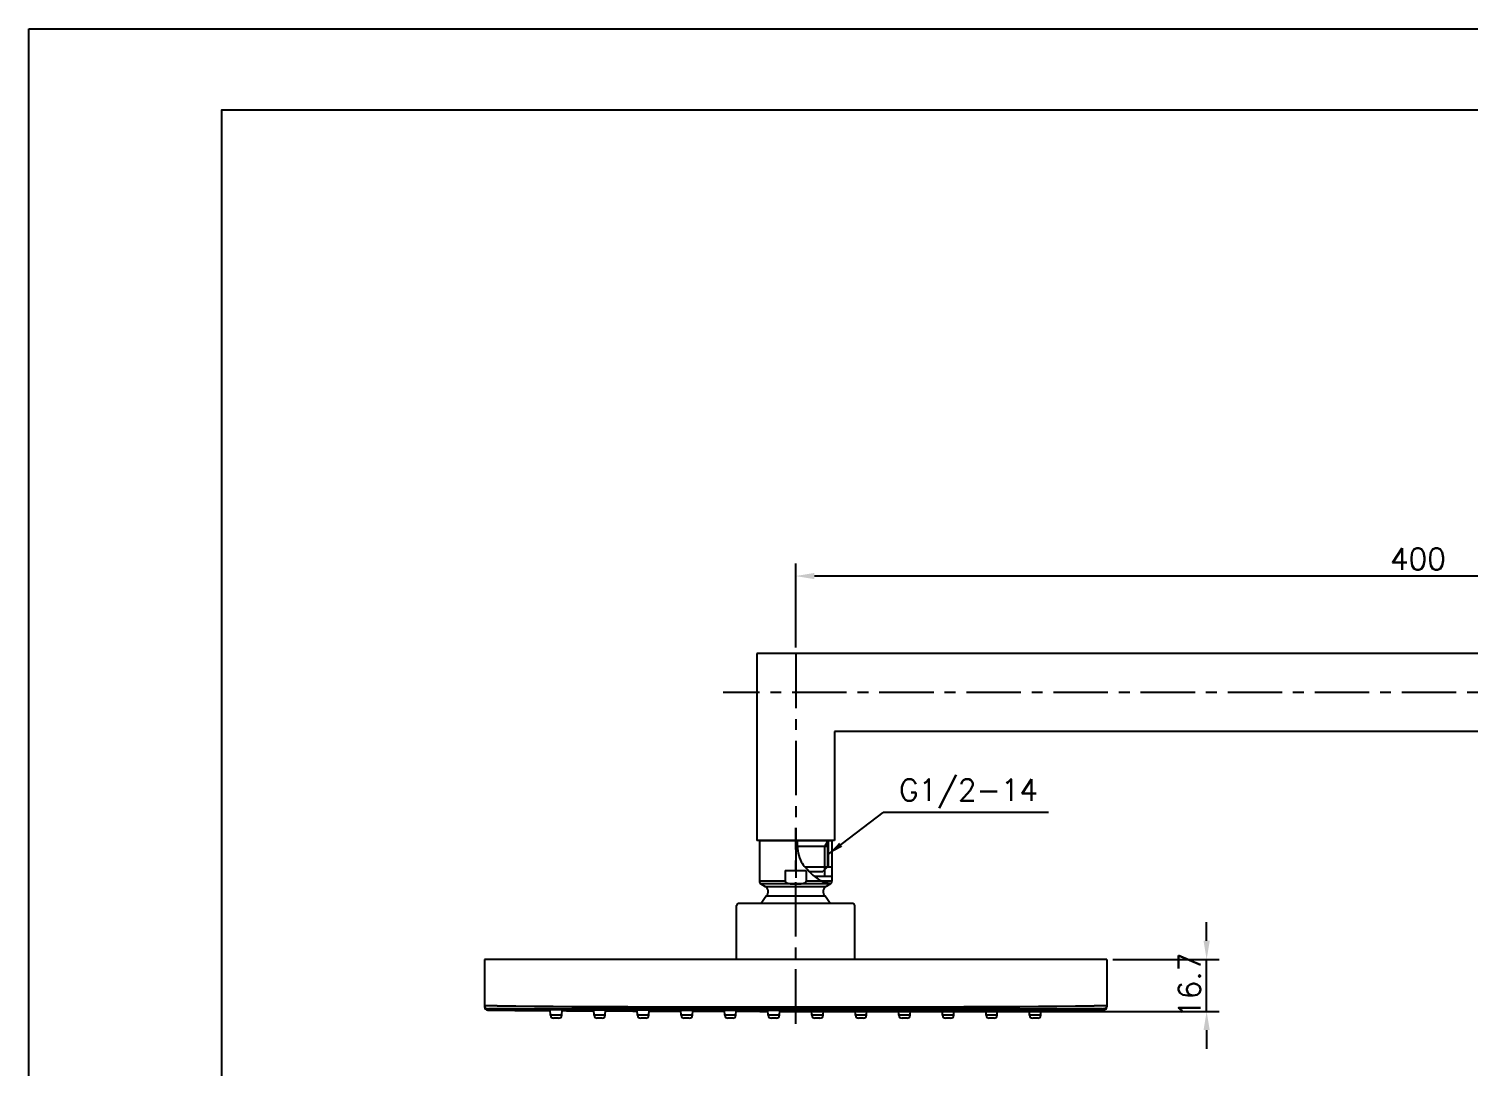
# Model space of a CAD drawing. Extents: x 4390 to 4810, y 960 to 1257.
# Drawn here: x 4390.1 to 4621.6, y 1090 to 1256.8 of the extents above; entities that cross this region are included whole.
import ezdxf

# ---------------------------------------------------------------- set-up
doc = ezdxf.new("R2010")
doc.units = 0
doc.header["$LTSCALE"] = 7
doc.header["$MEASUREMENT"] = 0
doc.linetypes.add('CENTER', pattern=[2, 1.25, -0.25, 0.25, -0.25])
doc.layers.get('0').update_dxf_attribs({"color": 2, "linetype": 'CONTINUOUS'})
for name, color, linetype in [('CEN', 1, 'CENTER'), ('CL', 1, 'CENTER'), ('D', 2, 'CONTINUOUS'), ('TXT', 4, 'CONTINUOUS')]:
    doc.layers.add(name, color=color, linetype=linetype)
doc.styles.add('GHS', font='ROMANS.shx', dxfattribs={"bigfont": 'GHS.shx'})
doc.dimstyles.new('STANDARD$7', dxfattribs={"dimtxt": 3.5, "dimasz": 3, "dimexe": 1, "dimexo": 0.0625, "dimgap": 1, "dimtad": 1, "dimdec": 4, "dimzin": 0, "dimdsep": 46, "dimtxsty": 'GHS', "dimcen": 1, "dimclrt": 2, "dimadec": 0, "dimazin": 0, "dimtfac": 1, "dimtdec": 4, "dimtofl": 0, "dimtmove": 0, "dimatfit": 3, "dimfxl": 0, "dimtolj": 1, "dimtzin": 0, "dimarcsym": 0})

# ---------------------------------------------------------------- blocks, each defined once
blk = doc.blocks.new('BORDER')
for p, q in [((1, 1), (0, 1)), ((1, 0), (1, 1))]:
    blk.add_line(p, q)

msp = doc.modelspace()

# ---------------------------------------------------------------- linework, layer by layer
at = {"color": 7, "linetype": 'Continuous'}
for p, q in [((4710.89, 1156.4), (4507.14, 1156.4)), ((4507.14, 1156.4), (4507.14, 1126.4)), ((4710.89, 1143.9), (4519.64, 1143.9)), ((4519.64, 1143.9), (4519.64, 1126.4)), ((4519.64, 1126.4), (4507.14, 1126.4)), ((4507.56, 1126.4), (4519.21, 1126.4)), ((4507.56, 1126.4), (4507.56, 1119.84)), ((4518.51, 1125.4), (4513.66, 1125.4)), ((4518.51, 1126.4), (4518.51, 1122.15)), ((4519.21, 1126.4), (4519.21, 1119.84)), ((4511.7, 1121.56), (4515.08, 1121.56)), ((4511.7, 1121.56), (4511.7, 1119.84)), ((4514.86, 1122.15), (4518.51, 1122.15)), ((4515.08, 1121.56), (4515.08, 1119.84)), ((4515.55, 1121.4), (4517.76, 1121.4)), ((4516.34, 1122.15), (4519.21, 1122.15)), ((4516.34, 1120.65), (4519.21, 1120.65)), ((4516.86, 1120.26), (4516.86, 1120.65)), ((4518.51, 1122.15), (4517.76, 1121.4)), ((4511.7, 1119.84), (4507.56, 1119.84)), ((4518.96, 1119.4), (4507.81, 1119.4)), ((4507.81, 1119.4), (4508.47, 1119.02)), ((4508.47, 1119.02), (4518.3, 1119.02)), ((4519.21, 1119.84), (4515.08, 1119.84)), ((4518.96, 1119.4), (4518.3, 1119.02)), ((4503.89, 1107.29), (4503.89, 1115.92)), ((4522.56, 1116.24), (4504.21, 1116.24)), ((4508.72, 1117.49), (4518.06, 1117.49)), ((4522.89, 1107.29), (4522.89, 1115.92)), ((4463.39, 1107.29), (4463.39, 1099.64)), ((4563.39, 1107.29), (4463.39, 1107.29)), ((4563.39, 1107.29), (4563.39, 1099.64)), ((4463.88, 1099.32), (4463.88, 1099.14)), ((4561.39, 1099.32), (4465.38, 1099.32)), ((4473.99, 1098.31), (4473.93, 1099.19)), ((4475.79, 1098.31), (4473.99, 1098.31)), ((4475.29, 1097.84), (4474.49, 1097.84)), ((4475.79, 1098.31), (4475.85, 1099.18)), ((4480.99, 1098.31), (4480.93, 1099.15)), ((4482.79, 1098.31), (4480.99, 1098.31)), ((4482.29, 1097.84), (4481.49, 1097.84)), ((4482.79, 1098.31), (4482.85, 1099.14)), ((4487.99, 1098.31), (4487.93, 1099.12)), ((4489.79, 1098.31), (4487.99, 1098.31)), ((4489.29, 1097.84), (4488.49, 1097.84)), ((4489.79, 1098.31), (4489.84, 1099.11)), ((4494.99, 1098.31), (4494.93, 1099.1)), ((4496.79, 1098.31), (4494.99, 1098.31)), ((4496.29, 1097.84), (4495.49, 1097.84)), ((4496.79, 1098.31), (4496.84, 1099.09)), ((4501.99, 1098.31), (4501.94, 1099.08)), ((4503.79, 1098.31), (4501.99, 1098.31)), ((4503.29, 1097.84), (4502.49, 1097.84)), ((4503.79, 1098.31), (4503.84, 1099.07)), ((4508.99, 1098.31), (4508.94, 1099.07)), ((4510.79, 1098.31), (4508.99, 1098.31)), ((4510.29, 1097.84), (4509.49, 1097.84)), ((4510.79, 1098.31), (4510.84, 1099.07)), ((4515.99, 1098.31), (4515.94, 1099.07)), ((4517.79, 1098.31), (4515.99, 1098.31)), ((4517.29, 1097.84), (4516.49, 1097.84)), ((4517.79, 1098.31), (4517.84, 1099.07)), ((4522.99, 1098.31), (4522.94, 1099.07)), ((4524.79, 1098.31), (4522.99, 1098.31)), ((4524.29, 1097.84), (4523.49, 1097.84)), ((4524.79, 1098.31), (4524.84, 1099.08)), ((4529.99, 1098.31), (4529.94, 1099.09)), ((4531.79, 1098.31), (4529.99, 1098.31)), ((4531.29, 1097.84), (4530.49, 1097.84)), ((4531.79, 1098.31), (4531.84, 1099.1)), ((4536.99, 1098.31), (4536.93, 1099.11)), ((4538.79, 1098.31), (4536.99, 1098.31)), ((4538.29, 1097.84), (4537.49, 1097.84)), ((4538.79, 1098.31), (4538.84, 1099.12)), ((4543.99, 1098.31), (4543.93, 1099.14)), ((4545.79, 1098.31), (4543.99, 1098.31)), ((4545.29, 1097.84), (4544.49, 1097.84)), ((4545.79, 1098.31), (4545.85, 1099.15)), ((4550.99, 1098.31), (4550.93, 1099.18)), ((4552.79, 1098.31), (4550.99, 1098.31)), ((4552.29, 1097.84), (4551.49, 1097.84)), ((4552.79, 1098.31), (4552.85, 1099.19)), ((4562.89, 1099.27), (4562.89, 1099.32)), ((4562.89, 1099.14), (4562.89, 1099.27))]:
    msp.add_line(p, q, dxfattribs=at)
for centre, radius, start, end in [((4508.06, 1119.84), 0.5, 180, 240), ((4507.97, 1118.16), 1, 318.3335, 60), ((4518.8, 1118.16), 1, 120, 221.6665), ((4518.71, 1119.84), 0.5, 300, 0), ((4504.21, 1115.92), 0.325, 90, 180), ((4513.39, 1113.34), 6.25, 138.3335, 152.2305), ((4513.39, 1113.34), 6.25, 27.7695, 41.6665), ((4522.56, 1115.92), 0.325, 0, 90), ((4513.39, 7348.94), 6249.3, 269.559915, 270.440082), ((4463.89, 1099.64), 0.5, 180, 269.5462), ((4513.39, 7348.94), 6250, 269.546164, 269.637264), ((4513.39, 7348.94), 6249.8, 269.559915, 270.440085), ((4474.49, 1098.34), 0.5, 184, 270), ((4475.29, 1098.34), 0.5, 270, 356), ((4513.39, 7348.94), 6250, 269.656831, 269.701481), ((4481.49, 1098.34), 0.5, 184, 270), ((4482.29, 1098.34), 0.5, 270, 356), ((4513.39, 7348.94), 6250, 269.720963, 269.76569), ((4488.49, 1098.34), 0.5, 184, 270), ((4489.29, 1098.34), 0.5, 270, 356), ((4513.39, 7348.94), 6250, 269.785102, 269.829889), ((4495.49, 1098.34), 0.5, 184, 270), ((4496.29, 1098.34), 0.5, 270, 356), ((4513.39, 7348.94), 6250, 269.849249, 269.894079), ((4502.49, 1098.34), 0.5, 184, 270), ((4503.29, 1098.34), 0.5, 270, 356), ((4513.39, 7348.94), 6250, 269.913405, 269.95826), ((4509.49, 1098.34), 0.5, 184, 270), ((4510.29, 1098.34), 0.5, 270, 356), ((4513.39, 7348.94), 6250, 269.977568, 270.022432), ((4516.49, 1098.34), 0.5, 184, 270), ((4517.29, 1098.34), 0.5, 270, 356), ((4513.39, 7348.94), 6250, 270.04174, 270.086599), ((4523.49, 1098.34), 0.5, 184, 270), ((4524.29, 1098.34), 0.5, 270, 356), ((4513.39, 7348.94), 6250, 270.105916, 270.150763), ((4530.49, 1098.34), 0.5, 184, 270), ((4531.29, 1098.34), 0.5, 270, 356), ((4513.39, 7348.94), 6250, 270.170097, 270.214922), ((4537.49, 1098.34), 0.5, 184, 270), ((4538.29, 1098.34), 0.5, 270, 356), ((4513.39, 7348.94), 6250, 270.234283, 270.279077), ((4544.49, 1098.34), 0.5, 184, 270), ((4545.29, 1098.34), 0.5, 270, 356), ((4513.39, 7348.94), 6250, 270.298473, 270.343229), ((4551.49, 1098.34), 0.5, 184, 270), ((4552.29, 1098.34), 0.5, 270, 356), ((4513.39, 7348.94), 6250, 270.362667, 270.453836), ((4562.89, 1099.64), 0.5, 270.4538, 0)]:
    msp.add_arc(centre, radius, start, end, dxfattribs=at)
msp.add_spline([(4513.62, 1126.4), (4514.14, 1123.22), (4515.58, 1121.38), (4517.23, 1120.04), (4519.05, 1119.46)], degree=3)
for points, start_tangent, end_tangent in [([(4511.7, 1119.84), (4511.71, 1119.77), (4511.75, 1119.72), (4511.81, 1119.66), (4511.89, 1119.62), (4511.98, 1119.58), (4512.08, 1119.54), (4512.19, 1119.51), (4512.31, 1119.48), (4512.45, 1119.46), (4512.59, 1119.44), (4512.76, 1119.43), (4512.94, 1119.41), (4513.16, 1119.41), (4513.39, 1119.4)], (0, -1), (1, 0)), ([(4513.39, 1119.4), (4513.62, 1119.41), (4513.84, 1119.41), (4514.03, 1119.43), (4514.2, 1119.44), (4514.35, 1119.46), (4514.48, 1119.49), (4514.6, 1119.51), (4514.71, 1119.54), (4514.81, 1119.58), (4514.89, 1119.62), (4514.97, 1119.66), (4515.02, 1119.72), (4515.06, 1119.77), (4515.08, 1119.84)], (1, 0), (0, 1)), ([(4465.39, 1099.82), (4464.87, 1099.82), (4464.39, 1099.83), (4463.97, 1099.83), (4463.66, 1099.83), (4463.46, 1099.82), (4463.39, 1099.82)], (-0.999983, 0.005763), (0.015518, -0.99988)), ([(4463.39, 1099.82), (4463.46, 1099.57)], (0, -1), (0.495934, -0.86836)), ([(4563.32, 1099.82), (4563.12, 1099.83), (4562.8, 1099.83), (4562.39, 1099.83), (4561.91, 1099.82), (4561.39, 1099.82)], (-0.970742, -0.240127), (-0.999983, -0.005764)), ([(4563.39, 1099.82), (4563.32, 1099.82)], (-0.008637, 0.999963), (-0.970742, -0.240127)), ([(4563.39, 1099.82), (4563.32, 1099.57)], (0, -1), (-0.495966, -0.868342)), ([(4463.46, 1099.57), (4463.64, 1099.39), (4463.88, 1099.32)], (0.495934, -0.86836), (0.999969, -0.00792)), ([(4465.38, 1099.32), (4465, 1099.32), (4464.64, 1099.33), (4464.32, 1099.33), (4464.09, 1099.33), (4463.94, 1099.32), (4463.88, 1099.32)], (-0.999971, 0.00768), (0.002074, -0.999998)), ([(4473.93, 1099.18), (4473.89, 1099.19), (4473.82, 1099.19)], (-0.99029, 0.139015), (0.059892, -0.998205)), ([(4473.93, 1099.14), (4473.89, 1099.15), (4473.82, 1099.15)], (-0.989892, 0.141821), (0.059892, -0.998205)), ([(4473.93, 1099.11), (4473.89, 1099.12), (4473.83, 1099.11)], (-0.989441, 0.144936), (0.059892, -0.998205)), ([(4473.93, 1099.08), (4473.89, 1099.09), (4473.83, 1099.09)], (-0.988948, 0.148262), (0.059892, -0.998205)), ([(4475.85, 1099.17), (4475.71, 1099.18), (4475.43, 1099.18), (4475.08, 1099.18), (4474.71, 1099.19), (4474.36, 1099.19), (4474.07, 1099.19), (4473.93, 1099.18)], (-0.993171, -0.11667), (-0.99029, 0.139015)), ([(4475.95, 1099.1), (4475.89, 1099.1), (4475.84, 1099.1)], (0.059892, 0.998205), (-0.992688, -0.120711)), ([(4475.95, 1099.08), (4475.89, 1099.08), (4475.84, 1099.07)], (0.059892, 0.998205), (-0.992301, -0.123849)), ([(4475.96, 1099.17), (4475.89, 1099.18), (4475.85, 1099.17)], (0.059892, 0.998205), (-0.993171, -0.11667)), ([(4475.95, 1099.13), (4475.89, 1099.14), (4475.85, 1099.13)], (0.059892, 0.998205), (-0.99297, -0.118364)), ([(4480.93, 1099.14), (4480.89, 1099.15), (4480.82, 1099.15)], (-0.99072, 0.135921), (0.059892, -0.998205)), ([(4480.93, 1099.1), (4480.89, 1099.11), (4480.83, 1099.11)], (-0.990307, 0.138893), (0.059892, -0.998205)), ([(4480.93, 1099.07), (4480.89, 1099.08), (4480.83, 1099.07)], (-0.989825, 0.142289), (0.059892, -0.998205)), ([(4480.94, 1099.04), (4480.89, 1099.05), (4480.83, 1099.05)], (-0.989684, 0.143268), (0.059892, -0.998205)), ([(4482.85, 1099.13), (4482.71, 1099.14), (4482.43, 1099.14), (4482.08, 1099.15), (4481.71, 1099.15), (4481.36, 1099.15), (4481.07, 1099.15), (4480.93, 1099.14)], (-0.993354, -0.115101), (-0.99072, 0.135921)), ([(4482.95, 1099.1), (4482.89, 1099.1), (4482.84, 1099.09)], (0.059892, 0.998205), (-0.993221, -0.116241)), ([(4482.95, 1099.06), (4482.89, 1099.07), (4482.84, 1099.06)], (0.059892, 0.998205), (-0.99301, -0.118026)), ([(4482.95, 1099.04), (4482.89, 1099.04), (4482.84, 1099.03)], (0.059892, 0.998205), (-0.993103, -0.117247)), ([(4482.95, 1099.13), (4482.89, 1099.14), (4482.85, 1099.13)], (0.059892, 0.998205), (-0.993354, -0.115101)), ([(4487.93, 1099.11), (4487.89, 1099.11), (4487.83, 1099.11)], (-0.99107, 0.133343), (0.059892, -0.998205)), ([(4487.93, 1099.07), (4487.89, 1099.07), (4487.83, 1099.07)], (-0.99071, 0.135988), (0.059892, -0.998205)), ([(4487.94, 1099.03), (4487.89, 1099.04), (4487.83, 1099.04)], (-0.990187, 0.139751), (0.059892, -0.998205)), ([(4487.94, 1099.01), (4487.9, 1099.02), (4487.83, 1099.02)], (-0.989569, 0.144062), (0.059892, -0.998205)), ([(4489.84, 1099.1), (4489.71, 1099.11), (4489.43, 1099.11), (4489.08, 1099.11), (4488.71, 1099.12), (4488.36, 1099.12), (4488.08, 1099.12), (4487.93, 1099.11)], (-0.993484, -0.113972), (-0.99107, 0.133343)), ([(4489.95, 1099.1), (4489.89, 1099.11), (4489.84, 1099.1)], (0.059892, 0.998205), (-0.993484, -0.113972)), ([(4489.95, 1099.07), (4489.89, 1099.07), (4489.84, 1099.06)], (0.059892, 0.998205), (-0.993406, -0.114648)), ([(4489.95, 1099.03), (4489.89, 1099.04), (4489.84, 1099.03)], (0.059892, 0.998205), (-0.993322, -0.115373)), ([(4489.95, 1099.01), (4489.88, 1099.01), (4489.84, 1099)], (0.059892, 0.998205), (-0.993112, -0.117166)), ([(4494.93, 1099.08), (4494.89, 1099.09), (4494.83, 1099.09)], (-0.991473, 0.130311), (0.059892, -0.998205)), ([(4494.94, 1099.04), (4494.9, 1099.05), (4494.83, 1099.05)], (-0.988824, 0.149085), (0.059892, -0.998205)), ([(4494.94, 1099.01), (4494.9, 1099.02), (4494.83, 1099.02)], (-0.99054, 0.137228), (0.059892, -0.998205)), ([(4494.94, 1098.99), (4494.9, 1098.99), (4494.83, 1098.99)], (-0.989859, 0.142052), (0.059892, -0.998205)), ([(4496.84, 1099.08), (4496.71, 1099.09), (4496.43, 1099.09), (4496.08, 1099.09), (4495.71, 1099.09), (4495.36, 1099.09), (4495.08, 1099.09), (4494.93, 1099.08)], (-0.993481, -0.113996), (-0.991473, 0.130311)), ([(4496.95, 1099.08), (4496.89, 1099.08), (4496.84, 1099.08)], (0.059892, 0.998205), (-0.993481, -0.113996)), ([(4496.95, 1099.04), (4496.89, 1099.04), (4496.84, 1099.04)], (0.059892, 0.998205), (-0.993878, -0.110482)), ([(4496.95, 1099.01), (4496.89, 1099.01), (4496.84, 1099)], (0.059892, 0.998205), (-0.993561, -0.113303)), ([(4496.94, 1098.99), (4496.88, 1098.99), (4496.84, 1098.98)], (0.059892, 0.998205), (-0.993618, -0.112795)), ([(4501.94, 1099.06), (4501.89, 1099.07), (4501.83, 1099.07)], (-0.99198, 0.126392), (0.059892, -0.998205)), ([(4501.94, 1099.02), (4501.89, 1099.03), (4501.83, 1099.03)], (-0.991587, 0.12944), (0.059892, -0.998205)), ([(4501.94, 1098.99), (4501.9, 1099), (4501.83, 1099)], (-0.990999, 0.133867), (0.059892, -0.998205)), ([(4501.94, 1098.97), (4501.9, 1098.98), (4501.83, 1098.98)], (-0.990188, 0.139742), (0.059892, -0.998205)), ([(4503.84, 1099.06), (4503.71, 1099.07), (4503.43, 1099.07), (4503.08, 1099.08), (4502.71, 1099.08), (4502.36, 1099.08), (4502.08, 1099.07), (4501.94, 1099.06)], (-0.993262, -0.115886), (-0.99198, 0.126392)), ([(4503.95, 1099.07), (4503.89, 1099.07), (4503.84, 1099.06)], (0.059892, 0.998205), (-0.993262, -0.115886)), ([(4503.95, 1099.03), (4503.89, 1099.03), (4503.84, 1099.02)], (0.059892, 0.998205), (-0.993317, -0.115415)), ([(4503.95, 1099), (4503.88, 1099), (4503.84, 1098.99)], (0.059892, 0.998205), (-0.993522, -0.11364)), ([(4503.94, 1098.97), (4503.88, 1098.97), (4503.84, 1098.97)], (0.059892, 0.998205), (-0.994086, -0.108599)), ([(4508.94, 1099.06), (4508.89, 1099.06), (4508.83, 1099.06)], (-0.99248, 0.122403), (0.059892, -0.998205)), ([(4508.94, 1099.02), (4508.89, 1099.02), (4508.83, 1099.02)], (-0.992253, 0.124231), (0.059892, -0.998205)), ([(4508.94, 1098.98), (4508.89, 1098.99), (4508.83, 1098.99)], (-0.991962, 0.126538), (0.059892, -0.998205)), ([(4508.94, 1098.96), (4508.9, 1098.97), (4508.83, 1098.97)], (-0.99151, 0.130027), (0.059892, -0.998205)), ([(4510.84, 1099.05), (4510.7, 1099.07), (4510.42, 1099.07), (4510.07, 1099.07), (4509.7, 1099.07), (4509.36, 1099.07), (4509.08, 1099.07), (4508.94, 1099.06)], (-0.992816, -0.11965), (-0.99248, 0.122403)), ([(4510.94, 1098.97), (4510.88, 1098.97), (4510.83, 1098.96)], (0.059892, 0.998205), (-0.993019, -0.117953)), ([(4510.95, 1099.06), (4510.89, 1099.06), (4510.84, 1099.05)], (0.059892, 0.998205), (-0.992816, -0.11965)), ([(4510.95, 1099.02), (4510.88, 1099.02), (4510.84, 1099.01)], (0.059892, 0.998205), (-0.992731, -0.120351)), ([(4510.94, 1098.99), (4510.88, 1098.99), (4510.84, 1098.98)], (0.059892, 0.998205), (-0.992734, -0.120333)), ([(4515.94, 1099.05), (4515.89, 1099.06), (4515.83, 1099.06)], (-0.992804, 0.119749), (0.059892, -0.998205)), ([(4515.94, 1099.01), (4515.89, 1099.02), (4515.83, 1099.02)], (-0.992704, 0.120577), (0.059892, -0.998205)), ([(4515.94, 1098.98), (4515.89, 1098.99), (4515.83, 1098.99)], (-0.992679, 0.120782), (0.059892, -0.998205)), ([(4515.94, 1098.96), (4515.89, 1098.97), (4515.83, 1098.97)], (-0.993042, 0.117764), (0.059892, -0.998205)), ([(4517.84, 1099.06), (4517.7, 1099.07), (4517.42, 1099.07), (4517.07, 1099.07), (4516.7, 1099.07), (4516.36, 1099.07), (4516.07, 1099.07), (4515.94, 1099.05)], (-0.992539, -0.121924), (-0.992804, 0.119749)), ([(4517.95, 1099.06), (4517.89, 1099.06), (4517.84, 1099.06)], (0.059892, 0.998205), (-0.992539, -0.121924)), ([(4517.95, 1099.02), (4517.88, 1099.02), (4517.84, 1099.02)], (0.059892, 0.998205), (-0.992375, -0.123253)), ([(4517.94, 1098.99), (4517.88, 1098.99), (4517.84, 1098.98)], (0.059892, 0.998205), (-0.992197, -0.124682)), ([(4517.94, 1098.97), (4517.88, 1098.97), (4517.84, 1098.96)], (0.059892, 0.998205), (-0.991336, -0.131348)), ([(4522.94, 1099.06), (4522.89, 1099.07), (4522.83, 1099.07)], (-0.993299, 0.115573), (0.059892, -0.998205)), ([(4522.94, 1099.02), (4522.89, 1099.03), (4522.83, 1099.03)], (-0.993356, 0.115078), (0.059892, -0.998205)), ([(4522.94, 1098.99), (4522.89, 1099), (4522.83, 1099)], (-0.993564, 0.113277), (0.059892, -0.998205)), ([(4522.94, 1098.97), (4522.89, 1098.97), (4522.83, 1098.97)], (-0.994058, 0.108853), (0.059892, -0.998205)), ([(4524.84, 1099.06), (4524.7, 1099.07), (4524.42, 1099.08), (4524.07, 1099.08), (4523.7, 1099.08), (4523.35, 1099.07), (4523.07, 1099.07), (4522.94, 1099.06)], (-0.991901, -0.127015), (-0.993299, 0.115573)), ([(4524.95, 1099.07), (4524.89, 1099.07), (4524.84, 1099.06)], (0.059892, 0.998205), (-0.991901, -0.127015)), ([(4524.95, 1099.03), (4524.88, 1099.03), (4524.84, 1099.02)], (0.059892, 0.998205), (-0.991528, -0.129893)), ([(4524.95, 1099), (4524.88, 1099), (4524.84, 1098.99)], (0.059892, 0.998205), (-0.990992, -0.133921)), ([(4524.94, 1098.98), (4524.88, 1098.98), (4524.84, 1098.97)], (0.059892, 0.998205), (-0.990132, -0.140139)), ([(4529.93, 1099.08), (4529.89, 1099.08), (4529.83, 1099.08)], (-0.993525, 0.113609), (0.059892, -0.998205)), ([(4529.94, 1099.04), (4529.89, 1099.04), (4529.83, 1099.04)], (-0.993394, 0.114753), (0.059892, -0.998205)), ([(4529.94, 1099), (4529.89, 1099.01), (4529.83, 1099.01)], (-0.99366, 0.112426), (0.059892, -0.998205)), ([(4529.94, 1098.98), (4529.89, 1098.99), (4529.83, 1098.99)], (-0.993696, 0.112112), (0.059892, -0.998205)), ([(4531.84, 1099.08), (4531.7, 1099.09), (4531.42, 1099.09), (4531.07, 1099.09), (4530.7, 1099.09), (4530.35, 1099.09), (4530.07, 1099.09), (4529.93, 1099.08)], (-0.991457, -0.130433), (-0.993525, 0.113609)), ([(4531.95, 1099.09), (4531.89, 1099.09), (4531.84, 1099.08)], (0.059892, 0.998205), (-0.991457, -0.130433)), ([(4531.95, 1099.05), (4531.88, 1099.05), (4531.84, 1099.04)], (0.059892, 0.998205), (-0.991279, -0.131777)), ([(4531.95, 1099.02), (4531.88, 1099.02), (4531.84, 1099.01)], (0.059892, 0.998205), (-0.990424, -0.138062)), ([(4531.94, 1098.99), (4531.88, 1098.99), (4531.84, 1098.99)], (0.059892, 0.998205), (-0.989829, -0.142259)), ([(4536.93, 1099.1), (4536.89, 1099.11), (4536.83, 1099.1)], (-0.993547, 0.11342), (0.059892, -0.998205)), ([(4536.94, 1099.06), (4536.89, 1099.07), (4536.83, 1099.07)], (-0.993497, 0.113857), (0.059892, -0.998205)), ([(4536.94, 1099.03), (4536.89, 1099.04), (4536.83, 1099.03)], (-0.993383, 0.11485), (0.059892, -0.998205)), ([(4536.94, 1099), (4536.89, 1099.01), (4536.83, 1099.01)], (-0.993119, 0.117111), (0.059892, -0.998205)), ([(4538.85, 1099.11), (4538.7, 1099.12), (4538.42, 1099.12), (4538.07, 1099.12), (4537.69, 1099.11), (4537.35, 1099.11), (4537.07, 1099.11), (4536.93, 1099.1)], (-0.991033, -0.133621), (-0.993547, 0.11342)), ([(4538.95, 1099.07), (4538.89, 1099.07), (4538.84, 1099.07)], (0.059892, 0.998205), (-0.990607, -0.136739)), ([(4538.95, 1099.04), (4538.88, 1099.04), (4538.84, 1099.03)], (0.059892, 0.998205), (-0.990168, -0.139884)), ([(4538.95, 1099.02), (4538.88, 1099.02), (4538.84, 1099.01)], (0.059892, 0.998205), (-0.989523, -0.144377)), ([(4538.95, 1099.11), (4538.89, 1099.11), (4538.85, 1099.11)], (0.059892, 0.998205), (-0.991033, -0.133621)), ([(4543.93, 1099.13), (4543.89, 1099.14), (4543.82, 1099.13)], (-0.993424, 0.114494), (0.059892, -0.998205)), ([(4543.93, 1099.09), (4543.89, 1099.1), (4543.83, 1099.1)], (-0.993272, 0.115804), (0.059892, -0.998205)), ([(4543.94, 1099.06), (4543.89, 1099.07), (4543.83, 1099.06)], (-0.993031, 0.11785), (0.059892, -0.998205)), ([(4543.94, 1099.03), (4543.89, 1099.04), (4543.83, 1099.04)], (-0.99241, 0.122971), (0.059892, -0.998205)), ([(4545.85, 1099.14), (4545.7, 1099.15), (4545.42, 1099.15), (4545.07, 1099.15), (4544.69, 1099.15), (4544.35, 1099.14), (4544.07, 1099.14), (4543.93, 1099.13)], (-0.99065, -0.136431), (-0.993424, 0.114494)), ([(4545.95, 1099.11), (4545.89, 1099.11), (4545.84, 1099.1)], (0.059892, 0.998205), (-0.990287, -0.139038)), ([(4545.95, 1099.07), (4545.89, 1099.08), (4545.84, 1099.07)], (0.059892, 0.998205), (-0.989788, -0.142548)), ([(4545.95, 1099.05), (4545.88, 1099.05), (4545.84, 1099.04)], (0.059892, 0.998205), (-0.989779, -0.142611)), ([(4545.95, 1099.15), (4545.89, 1099.15), (4545.85, 1099.14)], (0.059892, 0.998205), (-0.99065, -0.136431)), ([(4550.93, 1099.17), (4550.88, 1099.18), (4550.82, 1099.17)], (-0.993215, 0.116293), (0.059892, -0.998205)), ([(4550.93, 1099.13), (4550.89, 1099.14), (4550.82, 1099.13)], (-0.992996, 0.11815), (0.059892, -0.998205)), ([(4550.93, 1099.1), (4550.89, 1099.1), (4550.83, 1099.1)], (-0.992684, 0.120742), (0.059892, -0.998205)), ([(4550.93, 1099.07), (4550.89, 1099.08), (4550.83, 1099.08)], (-0.992257, 0.1242), (0.059892, -0.998205)), ([(4552.85, 1099.18), (4552.7, 1099.19), (4552.42, 1099.19), (4552.07, 1099.19), (4551.69, 1099.18), (4551.35, 1099.18), (4551.07, 1099.18), (4550.93, 1099.17)], (-0.990269, -0.139163), (-0.993215, 0.116293)), ([(4552.95, 1099.09), (4552.89, 1099.09), (4552.84, 1099.08)], (0.059892, 0.998205), (-0.98888, -0.148718)), ([(4552.96, 1099.19), (4552.89, 1099.19), (4552.85, 1099.18)], (0.059892, 0.998205), (-0.990269, -0.139163)), ([(4552.95, 1099.15), (4552.89, 1099.15), (4552.85, 1099.14)], (0.059892, 0.998205), (-0.98986, -0.142047)), ([(4552.95, 1099.11), (4552.89, 1099.12), (4552.85, 1099.11)], (0.059892, 0.998205), (-0.989393, -0.145266)), ([(4562.89, 1099.32), (4562.84, 1099.32), (4562.69, 1099.33), (4562.45, 1099.33), (4562.14, 1099.33), (4561.78, 1099.32), (4561.39, 1099.32)], (-0.011718, 0.999931), (-0.999971, -0.007681)), ([(4563.32, 1099.57), (4563.14, 1099.39), (4562.89, 1099.32)], (-0.495966, -0.868342), (-0.999969, -0.00792))]:
    msp.add_spline(points, degree=3, dxfattribs=dict(at, start_tangent=start_tangent, end_tangent=end_tangent))
at = {"layer": 'CEN'}
for p, q in [((4513.39, 1156.4), (4513.39, 1120.4)), ((4745.57, 1150.15), (4501.74, 1150.15))]:
    msp.add_line(p, q, dxfattribs=at)
at = {"layer": 'CL'}
msp.add_line((4513.39, 1096.94), (4513.39, 1128.4), dxfattribs=at)
at = {"layer": 'D', "ltscale": 0.6}
for p, q in [((4513.39, 1157.4), (4513.39, 1170.87)), ((4710.39, 1168.87), (4516.39, 1168.87)), ((4579.44, 1110.29), (4579.44, 1113.29)), ((4564.39, 1107.29), (4581.44, 1107.29)), ((4579.44, 1098.94), (4579.44, 1107.29)), ((4514.39, 1098.94), (4581.44, 1098.94)), ((4579.44, 1095.94), (4579.44, 1092.94))]:
    msp.add_line(p, q, dxfattribs=at)
at = {"layer": 'D'}
for p, q in [((4554.05, 1130.88), (4527.46, 1130.88)), ((4518.06, 1125.4), (4518.51, 1126.18)), ((4518.06, 1121.7), (4518.06, 1125.4))]:
    msp.add_line(p, q, dxfattribs=at)
at = {"layer": 'D', "color": 0}
for p, q in [((4518.06, 1120.65), (4518.06, 1125.4)), ((4518.51, 1126.1), (4518.81, 1126.4))]:
    msp.add_line(p, q, dxfattribs=at)
at = {"layer": 'D', "color": 2}
msp.add_line((4518.64, 1122.15), (4518.64, 1126.23), dxfattribs=at)
at = {"layer": 'D', "ltscale": 0.6}
for points in [[(4516.39, 1169.37), (4516.39, 1168.37), (4513.39, 1168.87)], [(4578.94, 1110.29), (4579.94, 1110.29), (4579.44, 1107.29)], [(4578.94, 1095.94), (4579.94, 1095.94), (4579.44, 1098.94)]]:
    msp.add_solid(points, dxfattribs=at)
at = {"layer": 'TXT', "color": 4}
msp.add_lwpolyline([(4799.14, 969.78), (4421.14, 969.78), (4421.14, 1243.78), (4799.14, 1243.78)], close=True, dxfattribs=at)

# ---------------------------------------------------------------- block references
at = {"xscale": -420, "yscale": 297, "zscale": 420}
msp.add_blockref('BORDER', (4810.14, 959.78), dxfattribs=at)

# ---------------------------------------------------------------- texts
at = {"ltscale": 10, "style": 'GHS'}
msp.add_text('G1/2-14', height=3.5, dxfattribs=at).set_placement((4530.01, 1132.76))
at = {"layer": 'D', "ltscale": 0.6, "insert": (4613.39, 1171.62), "char_height": 3.5, "attachment_point": 5, "style": 'GHS'}
msp.add_mtext('\\A1;400', dxfattribs=at)
at = {"layer": 'D', "ltscale": 0.6, "insert": (4576.69, 1103.12), "char_height": 3.5, "attachment_point": 5, "rotation": 90, "style": 'GHS'}
msp.add_mtext('\\A1;16.7', dxfattribs=at)

# ---------------------------------------------------------------- leaders
at = {"layer": 'D'}
msp.add_leader([(4518.64, 1124.19), (4527.46, 1130.88)], dimstyle='STANDARD$7', override={"dimasz": 2.5, "dimexe": 2, "dimexo": 1, "dimgap": 1, "dimtad": 0, "dimcen": -2.5, "dimclrd": 2, "dimclre": 2, "dimadec": 4, "dimtix": 1, "dimtofl": 1, "dimtmove": 2}, dxfattribs=at)

doc.saveas('drawing.dxf')
